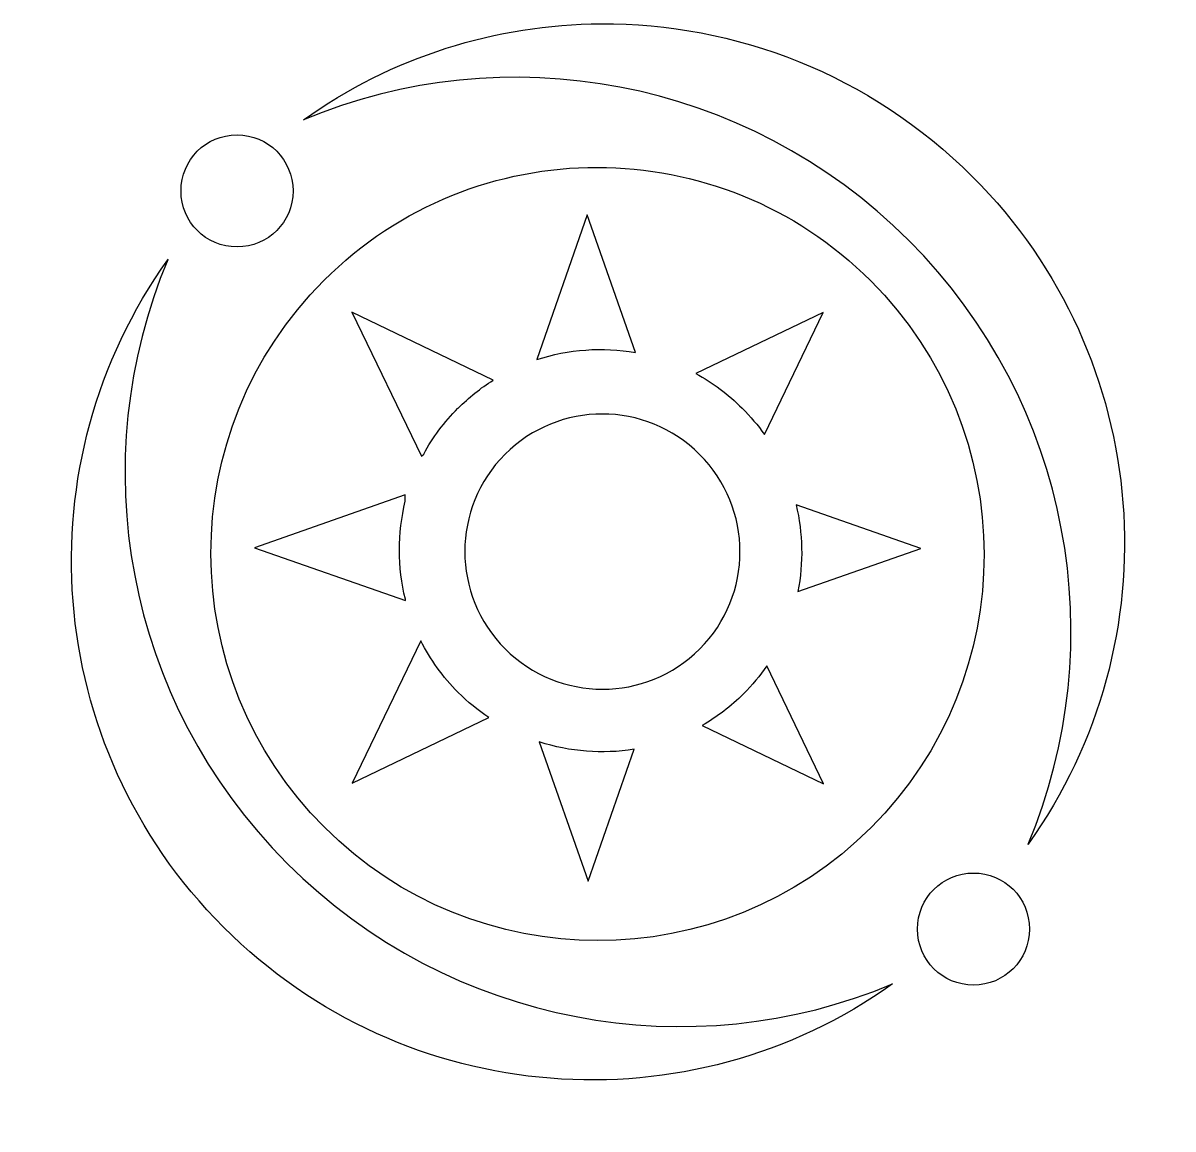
# Model space of a CAD drawing. Header units: centimetres. Extents: x -10.8 to 11, y -10.9 to 10.1.
import ezdxf

# ---------------------------------------------------------------- set-up
doc = ezdxf.new("R2010")
doc.units = ezdxf.units.CM
doc.header["$MEASUREMENT"] = 0
doc.layers.add('Layer 1', color=7, linetype='Continuous')

msp = doc.modelspace()

# ---------------------------------------------------------------- linework, layer by layer
at = {"layer": 'Layer 1'}
for points, knots in [([(0.15686, 10.07287), (-1.82272, 10.06106), (-3.79883, 9.45427), (-5.47788, 8.25172), (-5.47788, 8.25172), (-1.68108, 9.85385), (2.89373, 9.06619), (5.98915, 5.97073), (5.98915, 5.97073), (9.08107, 2.87805), (9.8468, -1.66728), (8.25045, -5.46206), (8.25045, -5.46206), (10.99318, -1.62638), (10.64433, 3.72836), (7.19499, 7.17779), (7.19499, 7.17779), (5.25425, 9.12064), (2.70199, 10.08805), (0.15686, 10.07283), (0.15686, 10.07283), (0.15686, 10.07283), (0.15686, 10.07287), (0.15686, 10.07287)], [0, 0, 0, 0, 0.14285714, 0.14285714, 0.14285714, 0.14285714, 0.28571429, 0.28571429, 0.28571429, 0.28571429, 0.42857143, 0.42857143, 0.42857143, 0.42857143, 0.57142857, 0.57142857, 0.57142857, 0.57142857, 0.71428571, 0.71428571, 0.71428571, 0.71428571, 1, 1, 1, 1]), ([(-6.73507, 7.96848), (-7.32584, 7.96848), (-7.79581, 7.4978), (-7.79581, 6.90766), (-7.79581, 6.90766), (-7.79581, 6.3168), (-7.32522, 5.84684), (-6.73503, 5.84684), (-6.73503, 5.84684), (-6.14413, 5.84684), (-5.67421, 6.31743), (-5.67421, 6.90762), (-5.67421, 6.90762), (-5.67421, 7.49848), (-6.1448, 7.96844), (-6.73499, 7.96844), (-6.73499, 7.96844), (-6.73499, 7.96844), (-6.73507, 7.96848), (-6.73507, 7.96848)], [0, 0, 0, 0, 0.16666667, 0.16666667, 0.16666667, 0.16666667, 0.33333333, 0.33333333, 0.33333333, 0.33333333, 0.5, 0.5, 0.5, 0.5, 0.66666667, 0.66666667, 0.66666667, 0.66666667, 1, 1, 1, 1]), ([(0.08695, 7.35435), (-1.78691, 7.35562), (-3.66052, 6.64171), (-5.08917, 5.21306), (-5.08917, 5.21306), (-7.94698, 2.35504), (-7.94234, -2.28196), (-5.08124, -5.14318), (-5.08124, -5.14318), (-2.21951, -8.00499), (2.41644, -8.00706), (5.27365, -5.14972), (5.27365, -5.14972), (8.13146, -2.29174), (8.12813, 2.34521), (5.26703, 5.20648), (5.26703, 5.20648), (3.83619, 6.63737), (1.96085, 7.35317), (0.08695, 7.35435)], [0, 0, 0, 0, 0.16666667, 0.16666667, 0.16666667, 0.16666667, 0.33333333, 0.33333333, 0.33333333, 0.33333333, 0.5, 0.5, 0.5, 0.5, 0.66666667, 0.66666667, 0.66666667, 0.66666667, 1, 1, 1, 1]), ([(-0.10146, 6.45431), (-0.10146, 6.45431), (0.81173, 3.84521), (0.81173, 3.84521), (0.81173, 3.84521), (0.18933, 3.95552), (-0.4555, 3.912), (-1.05947, 3.71209), (-1.05947, 3.71209), (-1.05947, 3.71209), (-0.10141, 6.45436), (-0.10141, 6.45436), (-0.10141, 6.45436), (-0.10141, 6.45436), (-0.10146, 6.45431), (-0.10146, 6.45431)], [0, 0, 0, 0, 0.2, 0.2, 0.2, 0.2, 0.4, 0.4, 0.4, 0.4, 0.6, 0.6, 0.6, 0.6, 1, 1, 1, 1]), ([(-8.0462, 5.60438), (-10.78893, 1.76865), (-10.44007, -3.58613), (-6.99061, -7.03547), (-6.99061, -7.03547), (-3.54055, -10.48953), (1.8443, -10.85817), (5.68213, -8.10949), (5.68213, -8.10949), (1.88524, -9.71154), (-2.68948, -8.92388), (-5.78494, -5.82841), (-5.78494, -5.82841), (-8.87682, -2.73568), (-9.64247, 1.80964), (-8.04616, 5.60442), (-8.04616, 5.60442), (-8.04616, 5.60442), (-8.0462, 5.60438), (-8.0462, 5.60438)], [0, 0, 0, 0, 0.16666667, 0.16666667, 0.16666667, 0.16666667, 0.33333333, 0.33333333, 0.33333333, 0.33333333, 0.5, 0.5, 0.5, 0.5, 0.66666667, 0.66666667, 0.66666667, 0.66666667, 1, 1, 1, 1]), ([(-8.04228, 5.61492), (-8.04367, 5.61146), (-8.04473, 5.60784), (-8.0462, 5.60438), (-8.0462, 5.60438), (-8.04434, 5.60699), (-8.04274, 5.60969), (-8.04089, 5.61231), (-8.04089, 5.61231), (-8.04089, 5.61231), (-8.04224, 5.61492), (-8.04224, 5.61492), (-8.04224, 5.61492), (-8.04224, 5.61492), (-8.04228, 5.61492), (-8.04228, 5.61492)], [0, 0, 0, 0, 0.2, 0.2, 0.2, 0.2, 0.4, 0.4, 0.4, 0.4, 0.6, 0.6, 0.6, 0.6, 1, 1, 1, 1]), ([(-4.55806, 4.61081), (-4.55806, 4.61081), (-1.8844, 3.32342), (-1.8844, 3.32342), (-1.8844, 3.32342), (-2.12071, 3.17457), (-2.3431, 2.99691), (-2.54855, 2.79101), (-2.54855, 2.79101), (-2.54855, 2.79101), (-2.54982, 2.79362), (-2.54982, 2.79362), (-2.54982, 2.79362), (-2.81345, 2.53007), (-3.02969, 2.23742), (-3.1995, 1.92521), (-3.1995, 1.92521), (-3.1995, 1.92521), (-3.24293, 1.88178), (-3.24293, 1.88178), (-3.24293, 1.88178), (-3.24293, 1.88178), (-4.55815, 4.61081), (-4.55815, 4.61081), (-4.55815, 4.61081), (-4.55815, 4.61081), (-4.55806, 4.61081), (-4.55806, 4.61081)], [0, 0, 0, 0, 0.125, 0.125, 0.125, 0.125, 0.25, 0.25, 0.25, 0.25, 0.375, 0.375, 0.375, 0.375, 0.5, 0.5, 0.5, 0.5, 0.625, 0.625, 0.625, 0.625, 0.75, 0.75, 0.75, 0.75, 1, 1, 1, 1]), ([(4.367, 4.60816), (4.367, 4.60816), (3.25351, 2.29554), (3.25351, 2.29554), (3.25351, 2.29554), (3.1303, 2.46953), (2.99106, 2.63575), (2.83579, 2.79101), (2.83579, 2.79101), (2.56845, 3.05835), (2.27116, 3.27746), (1.95423, 3.44858), (1.95423, 3.44858), (1.95423, 3.44858), (4.36708, 4.6082), (4.36708, 4.6082), (4.36708, 4.6082), (4.36708, 4.6082), (4.367, 4.60816), (4.367, 4.60816)], [0, 0, 0, 0, 0.16666667, 0.16666667, 0.16666667, 0.16666667, 0.33333333, 0.33333333, 0.33333333, 0.33333333, 0.5, 0.5, 0.5, 0.5, 0.66666667, 0.66666667, 0.66666667, 0.66666667, 1, 1, 1, 1]), ([(0.18318, 2.68298), (0.84998, 2.68256), (1.51754, 2.42786), (2.02676, 1.91869), (2.02676, 1.91869), (3.04503, 0.90033), (3.0463, -0.75012), (2.02929, -1.76704), (2.02929, -1.76704), (1.01237, -2.78405), (-0.63809, -2.78278), (-1.6564, -1.76443), (-1.6564, -1.76443), (-2.67476, -0.74607), (-2.67476, 0.90438), (-1.65775, 1.9213), (-1.65775, 1.9213), (-1.14929, 2.42985), (-0.48371, 2.68344), (0.18313, 2.68298), (0.18313, 2.68298), (0.18313, 2.68298), (0.18318, 2.68298), (0.18318, 2.68298)], [0, 0, 0, 0, 0.14285714, 0.14285714, 0.14285714, 0.14285714, 0.28571429, 0.28571429, 0.28571429, 0.28571429, 0.42857143, 0.42857143, 0.42857143, 0.42857143, 0.57142857, 0.57142857, 0.57142857, 0.57142857, 0.71428571, 0.71428571, 0.71428571, 0.71428571, 1, 1, 1, 1]), ([(-3.54742, 1.14912), (-3.54742, 1.14912), (-3.54742, 1.0305), (-3.54742, 1.0305), (-3.54742, 1.0305), (-3.6988, 0.42189), (-3.69838, -0.21733), (-3.54607, -0.82616), (-3.54607, -0.82616), (-3.54607, -0.82616), (-3.54607, -0.85121), (-3.54607, -0.85121), (-3.54607, -0.85121), (-3.54607, -0.85121), (-6.40556, 0.15028), (-6.40556, 0.15028), (-6.40556, 0.15028), (-6.40556, 0.15028), (-3.54742, 1.14911), (-3.54742, 1.14911), (-3.54742, 1.14911), (-3.54742, 1.14911), (-3.54742, 1.14912), (-3.54742, 1.14912)], [0, 0, 0, 0, 0.14285714, 0.14285714, 0.14285714, 0.14285714, 0.28571429, 0.28571429, 0.28571429, 0.28571429, 0.42857143, 0.42857143, 0.42857143, 0.42857143, 0.57142857, 0.57142857, 0.57142857, 0.57142857, 0.71428571, 0.71428571, 0.71428571, 0.71428571, 1, 1, 1, 1]), ([(3.85441, 0.96198), (3.85441, 0.96198), (6.21582, 0.13578), (6.21582, 0.13578), (6.21582, 0.13578), (6.21582, 0.13578), (3.8887, -0.6773), (3.8887, -0.6773), (3.8887, -0.6773), (3.99454, -0.13637), (3.98202, 0.42371), (3.85438, 0.96198), (3.85438, 0.96198), (3.85438, 0.96198), (3.85441, 0.96198), (3.85441, 0.96198)], [0, 0, 0, 0, 0.2, 0.2, 0.2, 0.2, 0.4, 0.4, 0.4, 0.4, 0.6, 0.6, 0.6, 0.6, 1, 1, 1, 1]), ([(-3.25351, -1.61153), (-3.07573, -1.9649), (-2.84043, -2.29613), (-2.54593, -2.59067), (-2.54593, -2.59067), (-2.36537, -2.77115), (-2.17, -2.92919), (-1.96477, -3.06632), (-1.96477, -3.06632), (-1.96477, -3.06632), (-4.55152, -4.31028), (-4.55152, -4.31028), (-4.55152, -4.31028), (-4.55152, -4.31028), (-3.25351, -1.61153), (-3.25351, -1.61153)], [0, 0, 0, 0, 0.2, 0.2, 0.2, 0.2, 0.4, 0.4, 0.4, 0.4, 0.6, 0.6, 0.6, 0.6, 1, 1, 1, 1]), ([(3.29703, -2.08858), (3.29703, -2.08858), (4.37231, -4.3196), (4.37231, -4.3196), (4.37231, -4.3196), (4.37231, -4.3196), (2.07677, -3.21396), (2.07677, -3.21396), (2.07677, -3.21396), (2.35719, -3.05309), (2.62061, -2.85317), (2.85953, -2.61442), (2.85953, -2.61442), (3.02399, -2.44996), (3.16946, -2.274), (3.29702, -2.08859), (3.29702, -2.08859), (3.29702, -2.08859), (3.29703, -2.08858), (3.29703, -2.08858)], [0, 0, 0, 0, 0.16666667, 0.16666667, 0.16666667, 0.16666667, 0.33333333, 0.33333333, 0.33333333, 0.33333333, 0.5, 0.5, 0.5, 0.5, 0.66666667, 0.66666667, 0.66666667, 0.66666667, 1, 1, 1, 1]), ([(-1.01077, -3.52765), (-0.42927, -3.71496), (0.18836, -3.76231), (0.78668, -3.66735), (0.78668, -3.66735), (0.78668, -3.66735), (-0.08704, -6.16707), (-0.08704, -6.16707), (-0.08704, -6.16707), (-0.08704, -6.16707), (-1.01073, -3.52761), (-1.01073, -3.52761), (-1.01073, -3.52761), (-1.01073, -3.52761), (-1.01077, -3.52765), (-1.01077, -3.52765)], [0, 0, 0, 0, 0.2, 0.2, 0.2, 0.2, 0.4, 0.4, 0.4, 0.4, 0.6, 0.6, 0.6, 0.6, 1, 1, 1, 1]), ([(8.25037, -5.46202), (8.24851, -5.46468), (8.247, -5.46738), (8.2451, -5.47003), (8.2451, -5.47003), (8.2451, -5.47003), (8.24649, -5.47256), (8.24649, -5.47256), (8.24649, -5.47256), (8.24792, -5.46919), (8.24902, -5.46552), (8.25041, -5.46202), (8.25041, -5.46202), (8.25041, -5.46202), (8.25037, -5.46202), (8.25037, -5.46202)], [0, 0, 0, 0, 0.2, 0.2, 0.2, 0.2, 0.4, 0.4, 0.4, 0.4, 0.6, 0.6, 0.6, 0.6, 1, 1, 1, 1]), ([(7.21469, -6.01028), (6.62383, -6.01028), (6.15391, -6.48096), (6.15391, -7.07114), (6.15391, -7.07114), (6.15391, -7.66191), (6.6245, -8.13192), (7.21469, -8.13192), (7.21469, -8.13192), (7.80555, -8.13192), (8.27416, -7.66133), (8.27416, -7.07114), (8.27416, -7.07114), (8.27416, -6.48028), (7.80483, -6.01032), (7.21465, -6.01032), (7.21465, -6.01032), (7.21465, -6.01032), (7.21469, -6.01028), (7.21469, -6.01028)], [0, 0, 0, 0, 0.16666667, 0.16666667, 0.16666667, 0.16666667, 0.33333333, 0.33333333, 0.33333333, 0.33333333, 0.5, 0.5, 0.5, 0.5, 0.66666667, 0.66666667, 0.66666667, 0.66666667, 1, 1, 1, 1])]:
    msp.add_open_spline(points, degree=3, knots=knots, dxfattribs=at)

doc.saveas('drawing.dxf')
